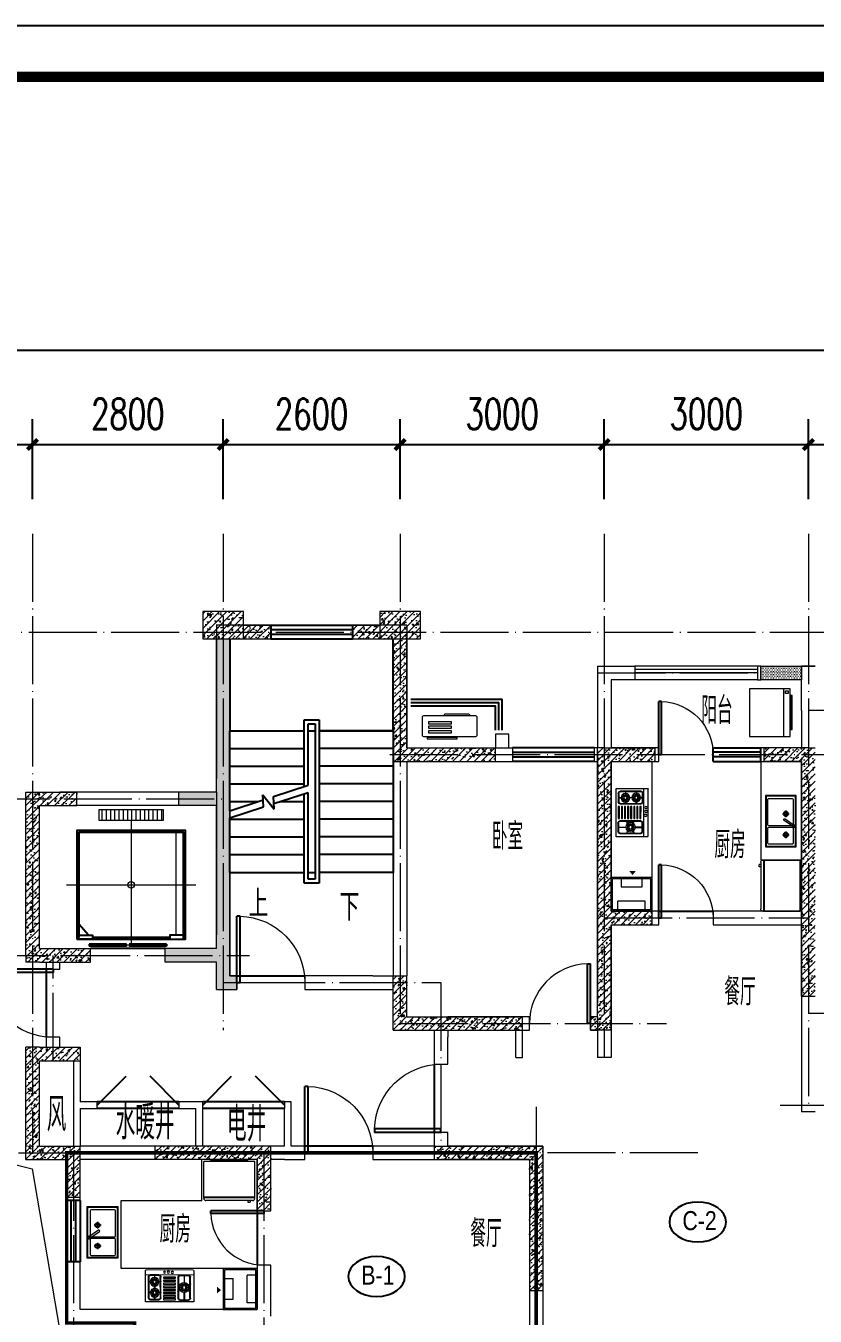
# Model space of a CAD drawing. Extents: x -50454 to 66757, y -11026 to 33524.
# Drawn here: x 39127 to 50727, y 14568 to 33524 of the extents above; entities that cross this region are included whole.
import ezdxf
from ezdxf.enums import TextEntityAlignment as Align

# ---------------------------------------------------------------- set-up
doc = ezdxf.new("R2010")
doc.units = 0
doc.header["$LTSCALE"] = 1000
doc.header["$MEASUREMENT"] = 0
doc.linetypes.add('DOTE', pattern=[2.42, 2, -0.2, 0.02, -0.2])
doc.layers.get('0').update_dxf_attribs({"linetype": 'CONTINUOUS'})
doc.layers.get('Defpoints').update_dxf_attribs({"linetype": 'CONTINUOUS'})
for name, color, linetype, lineweight in [('DOTE', 1, 'DOTE', 0), ('WALL', 2, 'CONTINUOUS', 20), ('剪力墙', 2, 'CONTINUOUS', 15), ('剪力墙填充', 8, 'CONTINUOUS', 15), ('家具', 9, 'CONTINUOUS', 9), ('洁具', 8, 'CONTINUOUS', 9), ('看线', 5, 'CONTINUOUS', 0), ('结构细线', 252, 'CONTINUOUS', 15)]:
    doc.layers.add(name, color=color, linetype=linetype, lineweight=lineweight)
for name, color, linetype in [('fd', 4, 'CONTINUOUS'), ('PUB_DIM', 3, 'CONTINUOUS'), ('PUB_TEXT', 7, 'CONTINUOUS'), ('PUB_TITLE', 4, 'CONTINUOUS'), ('RAIL', 163, 'CONTINUOUS'), ('STAIR', 3, 'CONTINUOUS'), ('T-DESW', 4, 'CONTINUOUS'), ('WINDOW', 4, 'CONTINUOUS'), ('立面', 33, 'CONTINUOUS')]:
    doc.layers.add(name, color=color, linetype=linetype)
doc.styles.add('_TCH_SPACE', font='SIMPLEX', dxfattribs={"bigfont": 'GBCBIG'})
doc.styles.add('Arial', font='ARIAL.TTF')
doc.styles.add('DIM_FONT', font='SIMPLEX', dxfattribs={"width": 0.7, "bigfont": 'GBCBIG'})
doc.dimstyles.new('DIMN150', dxfattribs={"dimscale": 1.5, "dimtxt": 300, "dimasz": 100, "dimexe": 250, "dimexo": 300, "dimgap": 150, "dimtad": 1, "dimdec": 0, "dimzin": 0, "dimdsep": 46, "dimtxsty": 'DIM_FONT', "dimblk": 'ARCHTICK', "dimcen": 0.09, "dimclrt": 7, "dimazin": 2, "dimtfac": 1, "dimtdec": 0, "dimtix": 1, "dimtmove": 2, "dimatfit": 3, "dimfxl": 0, "dimtolj": 1, "dimtzin": 0, "dimarcsym": 0})
pattern_1 = [(45, (-1550, -18500), (-53.03301, 53.03301), []), (50, (-1550, -18500), (215.17805, -18.82564), [22.5, -247.5]), (355, (-1550, -18500), (-41.6254, 225.6576), [18, -198]), (100.4514, (-1532.07, -18501.57), (173.5528, 206.8319), [19.122, -210.3426]), (46.1842, (-1550, -18440), (320.1723, -49.6557), [33.75, -371.25]), (96.6356, (-1523.32, -18444.14), (280.3988, 292.2354), [28.683, -315.514]), (351.1842, (-1550, -18440), (280.3986, 292.2356), [27, -297]), (21, (-1520, -18455), (179.0721, -120.7857), [22.5, -247.5]), (326, (-1520, -18455), (72.9946, 217.545), [18, -198]), (71.4514, (-1505.08, -18465.07), (252.0668, 96.7591), [19.122, -210.3426]), (37.5, (-1550, -18500), (3.64796, 99.86816), [0, -195.6, 0, -201, 0, -198.75]), (7.5, (-1550, -18500), (78.92086, 118.3235), [0, -114.6, 0, -191.1, 0, -75.75]), (327.5, (-1616.9, -18500), (160.14673, -6.76646), [0, -75, 0, -234, 0, -310.5]), (317.5, (-1646.9, -18500), (174.95585, 30.0315), [0, -97.5, 0, -155.4, 0, -220.5])]

# ---------------------------------------------------------------- blocks, each defined once
blk = doc.blocks.new('ddfdf')
at = {"layer": '家具'}
for p, q in [((15801, -30110), (15801, -30822)), ((16260, -30111), (15801, -30110)), ((16270, -30121), (16270, -30812)), ((15801, -30822), (16260, -30822))]:
    blk.add_line(p, q, dxfattribs=at)
at = {"layer": '家具', "color": 251}
for p, q in [((16201, -30822), (16202, -30111)), ((15826, -30314), (15826, -30189)), ((15829, -30248), (15829, -30252)), ((15947, -30248), (15829, -30248)), ((15829, -30252), (15947, -30252)), ((15834, -30314), (15834, -30189)), ((15856, -30159), (16163, -30159)), ((15856, -30167), (16163, -30167)), ((15947, -30252), (15947, -30248)), ((15952, -30159), (15957, -30157)), ((15968, -30208), (15952, -30159)), ((15968, -30295), (15952, -30344)), ((15957, -30157), (15973, -30206)), ((15957, -30346), (15973, -30297)), ((15973, -30206), (15968, -30208)), ((15973, -30297), (15968, -30295)), ((16062, -30157), (16046, -30206)), ((16046, -30206), (16051, -30208)), ((16046, -30297), (16051, -30295)), ((16062, -30346), (16046, -30297)), ((16051, -30208), (16067, -30159)), ((16051, -30295), (16067, -30344)), ((16067, -30159), (16062, -30157)), ((16072, -30252), (16072, -30248)), ((16072, -30248), (16190, -30248)), ((16190, -30253), (16072, -30252)), ((16185, -30189), (16185, -30315)), ((16190, -30248), (16190, -30253)), ((16193, -30189), (16193, -30315)), ((15832, -30556), (15832, -30379)), ((15832, -30379), (15849, -30379)), ((15849, -30379), (15849, -30556)), ((16163, -30337), (15856, -30336)), ((16163, -30345), (15856, -30344)), ((15878, -30556), (15878, -30380)), ((15878, -30380), (15894, -30380)), ((15894, -30380), (15894, -30556)), ((15923, -30556), (15923, -30380)), ((15923, -30380), (15940, -30380)), ((15940, -30380), (15940, -30556)), ((15952, -30344), (15957, -30346)), ((15968, -30556), (15968, -30380)), ((15968, -30380), (15985, -30380)), ((15985, -30380), (15985, -30556)), ((16014, -30556), (16014, -30380)), ((16014, -30380), (16030, -30380)), ((16030, -30380), (16030, -30556)), ((16059, -30556), (16059, -30380)), ((16059, -30380), (16076, -30380)), ((16067, -30344), (16062, -30346)), ((16076, -30380), (16076, -30556)), ((16104, -30556), (16104, -30380)), ((16104, -30380), (16121, -30380)), ((16121, -30380), (16121, -30556)), ((16150, -30556), (16150, -30380)), ((16150, -30380), (16166, -30380)), ((16166, -30380), (16166, -30556)), ((15829, -30682), (15829, -30686)), ((15904, -30682), (15829, -30682)), ((15829, -30686), (15904, -30686)), ((15831, -30750), (15831, -30624)), ((15849, -30556), (15832, -30556)), ((15839, -30750), (15839, -30624)), ((15861, -30594), (16167, -30595)), ((15861, -30602), (16167, -30603)), ((15894, -30556), (15878, -30556)), ((15904, -30686), (15904, -30682)), ((15940, -30556), (15923, -30556)), ((15937, -30595), (15937, -30654)), ((15942, -30595), (15937, -30595)), ((15937, -30654), (15942, -30654)), ((15942, -30654), (15942, -30595)), ((15985, -30556), (15968, -30556)), ((15968, -30684), (15968, -30688)), ((16063, -30684), (15968, -30684)), ((15968, -30688), (16063, -30688)), ((16030, -30556), (16014, -30556)), ((16076, -30556), (16059, -30556)), ((16063, -30688), (16063, -30684)), ((16095, -30595), (16095, -30654)), ((16099, -30595), (16095, -30595)), ((16095, -30654), (16099, -30654)), ((16099, -30654), (16099, -30595)), ((16121, -30556), (16104, -30556)), ((16126, -30690), (16126, -30685)), ((16126, -30685), (16199, -30685)), ((16199, -30690), (16126, -30690)), ((16166, -30556), (16150, -30556)), ((16189, -30625), (16189, -30750)), ((16197, -30625), (16197, -30750)), ((16199, -30685), (16199, -30690)), ((16167, -30772), (15861, -30772)), ((16167, -30780), (15861, -30780)), ((15937, -30780), (15937, -30720)), ((15937, -30720), (15942, -30720)), ((15942, -30780), (15937, -30780)), ((15942, -30720), (15942, -30780)), ((16095, -30780), (16095, -30720)), ((16095, -30720), (16099, -30720)), ((16099, -30780), (16095, -30780)), ((16099, -30720), (16099, -30780))]:
    blk.add_line(p, q, dxfattribs=at)
for centre, radius in [((16013, -30253), 70.1), ((16013, -30253), 47.3), ((16013, -30253), 41.8), ((16013, -30253), 25.3), ((16235, -30426), 16.2), ((16240, -30485), 16.2), ((15936, -30685), 63.7), ((15936, -30685), 43), ((15936, -30685), 38), ((15936, -30685), 23), ((16096, -30687), 63.7), ((16096, -30687), 43), ((16096, -30687), 38), ((16096, -30687), 23), ((16238, -30542), 16.2)]:
    blk.add_circle(centre, radius, dxfattribs=at)
at = {"layer": '家具'}
for centre, start, end in [((16260, -30121), 0, 89.961), ((16260, -30812), 269.961, 0)]:
    blk.add_arc(centre, 10, start, end, dxfattribs=at)
at = {"layer": '家具', "color": 251}
for centre, radius, start, end in [((15856, -30189), 30, 89.961, 179.961), ((15856, -30314), 30, 179.961, 269.961), ((15856, -30189), 22, 89.961, 179.961), ((15856, -30314), 22, 179.961, 269.961), ((16163, -30189), 30, 359.961, 89.961), ((16163, -30189), 22, 359.961, 89.961), ((16163, -30315), 30, 269.961, 359.961), ((16163, -30315), 22, 269.961, 359.961), ((15861, -30624), 30, 89.961, 179.961), ((15861, -30624), 22, 89.961, 179.961), ((16167, -30625), 30, 359.961, 89.961), ((16167, -30625), 22, 359.961, 89.961), ((15861, -30750), 30, 179.961, 269.961), ((15861, -30750), 22, 179.961, 269.961), ((16167, -30750), 30, 269.961, 359.961), ((16167, -30750), 22, 269.961, 359.961)]:
    blk.add_arc(centre, radius, start, end, dxfattribs=at)
blk = doc.blocks.new('A$C0C200289')
at = {"layer": '家具'}
for p, q in [((-150, 72), (-150, 597)), ((600, 597), (-150, 597)), ((500, 623), (-48, 623)), ((-48, 613), (-48, 623)), ((500, 613), (-48, 613)), ((500, 613), (500, 623)), ((600, 72), (600, 597)), ((-144, 72), (-150, 72)), ((-150, 53), (-150, 62)), ((-144, 62), (-150, 62)), ((-144, 62), (-144, 72)), ((568, 22), (-118, 22)), ((499, 22), (499, 0)), ((535, 22), (535, 0)), ((594, 62), (594, 72)), ((594, 72), (600, 72)), ((594, 62), (600, 62)), ((600, 53), (600, 62)), ((499, 0), (535, 0))]:
    blk.add_line(p, q, dxfattribs=at)
at = {"layer": '家具', "color": 251}
for p, q in [((594, 72), (-144, 72)), ((594, 62), (-144, 62))]:
    blk.add_line(p, q, dxfattribs=at)
at = {"layer": '家具'}
for centre, start, end in [((-118, 53), 180, 270), ((568, 53), 270, 0)]:
    blk.add_arc(centre, 31.5, start, end, dxfattribs=at)
blk = doc.blocks.new('A$C1BE601A8')
at = {"layer": '家具'}
for p, q in [((0, 0), (0, 450)), ((0, 450), (757, 450)), ((757, 450), (757, 0)), ((757, 0), (0, 0))]:
    blk.add_line(p, q, dxfattribs=at)
at = {"layer": '家具', "color": 251}
for p, q in [((10, 10), (10, 440)), ((10, 440), (747, 440)), ((41, 393), (41, 50)), ((273, 408), (56, 408)), ((288, 50), (288, 393)), ((315, 427), (293, 411)), ((293, 411), (390, 273)), ((311, 393), (311, 50)), ((412, 288), (315, 427)), ((695, 408), (326, 408)), ((710, 50), (710, 393)), ((747, 440), (747, 10)), ((226, 300), (130, 300)), ((178, 248), (178, 348)), ((534, 300), (438, 300)), ((486, 248), (486, 348)), ((747, 10), (10, 10)), ((56, 35), (273, 35)), ((326, 35), (695, 35))]:
    blk.add_line(p, q, dxfattribs=at)
for centre, radius in [((178, 300), 36.1), ((178, 300), 27.1), ((486, 300), 36.1), ((486, 300), 27.1)]:
    blk.add_circle(centre, radius, dxfattribs=at)
for centre, radius, start, end in [((56, 393), 15, 90, 180), ((273, 393), 15, 0, 90), ((304, 419), 21.7, 342.6068, 267.3353), ((326, 393), 15, 90, 180), ((695, 393), 15, 0, 90), ((401, 281), 13.3, 214.971, 34.971), ((56, 50), 15, 180, 270), ((273, 50), 15, 270, 0), ((326, 50), 15, 180, 270), ((695, 50), 15, 270, 0)]:
    blk.add_arc(centre, radius, start, end, dxfattribs=at)
blk = doc.blocks.new('A$C4EB5717C')
at = {"layer": '家具', "color": 8}
for p, q in [((520, 110), (520, 120)), ((883, 100), (530, 100)), ((893, 120), (893, 110))]:
    blk.add_line(p, q, dxfattribs=at)
at = {"layer": '家具'}
blk.add_lwpolyline([(220, 120), (980, 120, 0.414214), (1000, 140), (1000, 410, 0.414214), (980, 430), (220, 430, 0.414214), (200, 410), (200, 140, 0.414214)], format="xyb", close=True, dxfattribs=at)
at = {"layer": '家具', "color": 8}
for points in [[(269, 459), (709, 459), (709, 444), (269, 444)], [(290, 372), (626, 372), (626, 343), (290, 343)], [(290, 306), (626, 306), (626, 277), (290, 277)], [(290, 240), (626, 240), (626, 211), (290, 211)]]:
    blk.add_lwpolyline(points, close=True, dxfattribs=at)
for centre, start, end in [((530, 110), 180, 270), ((883, 110), 270, 0)]:
    blk.add_arc(centre, 10, start, end, dxfattribs=at)
blk = doc.blocks.new('A$C6CE46E26')
at = {"layer": 'fd'}
blk.add_lwpolyline([(0, 284, 100, 0, 0), (62, 284, 0, 0, 0)], format="xyseb", dxfattribs=at)
at = {"layer": '家具'}
for p, q in [((112, 452), (239, 452)), ((239, 148), (239, 452)), ((445, 98), (445, 502)), ((572, 502), (445, 502)), ((112, 148), (239, 148)), ((572, 98), (445, 98))]:
    blk.add_line(p, q, dxfattribs=at)
for points in [[(592, 0), (592, 600), (92, 600), (92, 0)], [(572, 20), (572, 580), (112, 580), (112, 20)]]:
    blk.add_lwpolyline(points, close=True, dxfattribs=at)
blk = doc.blocks.new('wash')
at = {"layer": '家具'}
blk.add_line((1203882, -500462), (1203882, -501162), dxfattribs=at)
for points in [[(1203382, -500462), (1203382, -501162), (1203982, -501162), (1203982, -500462)], [(1203952, -500532), (1203912, -500532), (1203912, -500492), (1203952, -500492)], [(1204002, -501062), (1204002, -500562), (1203982, -500562), (1203982, -501062)], [(1204002, -501062), (1204012, -501062), (1204012, -500562), (1204002, -500562)]]:
    blk.add_lwpolyline(points, close=True, dxfattribs=at)
blk = doc.blocks.new('_ArchTick')
at = {"color": 0, "linetype": 'ByBlock', "const_width": 0.4}
blk.add_lwpolyline([(-0.5, -0.5), (0.5, 0.5)], dxfattribs=at)
blk = doc.blocks.new('*D28')
at = {"layer": 'Defpoints', "color": 0}
for p in [(54827, 28757), (18727, 26793), (54827, 26793)]:
    blk.add_point(p, dxfattribs=at)
at = {"layer": 'PUB_DIM', "color": 0, "lineweight": -2}
for p, q in [((18727, 27243), (18727, 29132)), ((54827, 27243), (54827, 29132)), ((18727, 28757), (54827, 28757))]:
    blk.add_line(p, q, dxfattribs=at)
at = {"layer": 'PUB_DIM', "color": 0, "lineweight": -2, "xscale": 150, "yscale": 150, "zscale": 150, "rotation": 180}
blk.add_blockref('_ArchTick', (18727, 28757), dxfattribs=at)
at = {"layer": 'PUB_DIM', "color": 0, "lineweight": -2, "xscale": 150, "yscale": 150, "zscale": 150}
blk.add_blockref('_ArchTick', (54827, 28757), dxfattribs=at)
at = {"layer": 'PUB_DIM', "color": 7, "insert": (36777, 29207), "char_height": 450, "attachment_point": 5, "style": 'DIM_FONT'}
blk.add_mtext('\\A1;36100', dxfattribs=at)
blk = doc.blocks.new('*D65')
at = {"layer": 'Defpoints', "color": 0}
for p in [(53827, 27373), (50627, 26118), (53827, 26118)]:
    blk.add_point(p, dxfattribs=at)
at = {"layer": 'PUB_DIM', "color": 0, "lineweight": -2}
for p, q in [((50627, 26568), (50627, 27748)), ((53827, 26568), (53827, 27748)), ((50627, 27373), (53827, 27373))]:
    blk.add_line(p, q, dxfattribs=at)
at = {"layer": 'PUB_DIM', "color": 0, "lineweight": -2, "xscale": 150, "yscale": 150, "zscale": 150, "rotation": 180}
blk.add_blockref('_ArchTick', (50627, 27373), dxfattribs=at)
at = {"layer": 'PUB_DIM', "color": 0, "lineweight": -2, "xscale": 150, "yscale": 150, "zscale": 150}
blk.add_blockref('_ArchTick', (53827, 27373), dxfattribs=at)
at = {"layer": 'PUB_DIM', "color": 7, "insert": (52227, 27823), "char_height": 450, "attachment_point": 5, "style": 'DIM_FONT'}
blk.add_mtext('\\A1;3200', dxfattribs=at)
blk = doc.blocks.new('*D66')
at = {"layer": 'Defpoints', "color": 0}
for p in [(50627, 27373), (47627, 26118), (50627, 26118)]:
    blk.add_point(p, dxfattribs=at)
at = {"layer": 'PUB_DIM', "color": 0, "lineweight": -2}
for p, q in [((47627, 26568), (47627, 27748)), ((50627, 26568), (50627, 27748)), ((47627, 27373), (50627, 27373))]:
    blk.add_line(p, q, dxfattribs=at)
at = {"layer": 'PUB_DIM', "color": 0, "lineweight": -2, "xscale": 150, "yscale": 150, "zscale": 150, "rotation": 180}
blk.add_blockref('_ArchTick', (47627, 27373), dxfattribs=at)
at = {"layer": 'PUB_DIM', "color": 0, "lineweight": -2, "xscale": 150, "yscale": 150, "zscale": 150}
blk.add_blockref('_ArchTick', (50627, 27373), dxfattribs=at)
at = {"layer": 'PUB_DIM', "color": 7, "insert": (49127, 27823), "char_height": 450, "attachment_point": 5, "style": 'DIM_FONT'}
blk.add_mtext('\\A1;3000', dxfattribs=at)
blk = doc.blocks.new('*D67')
at = {"layer": 'Defpoints', "color": 0}
for p in [(47627, 27373), (44627, 26118), (47627, 26118)]:
    blk.add_point(p, dxfattribs=at)
at = {"layer": 'PUB_DIM', "color": 0, "lineweight": -2}
for p, q in [((44627, 26568), (44627, 27748)), ((47627, 26568), (47627, 27748)), ((44627, 27373), (47627, 27373))]:
    blk.add_line(p, q, dxfattribs=at)
at = {"layer": 'PUB_DIM', "color": 0, "lineweight": -2, "xscale": 150, "yscale": 150, "zscale": 150, "rotation": 180}
blk.add_blockref('_ArchTick', (44627, 27373), dxfattribs=at)
at = {"layer": 'PUB_DIM', "color": 0, "lineweight": -2, "xscale": 150, "yscale": 150, "zscale": 150}
blk.add_blockref('_ArchTick', (47627, 27373), dxfattribs=at)
at = {"layer": 'PUB_DIM', "color": 7, "insert": (46127, 27823), "char_height": 450, "attachment_point": 5, "style": 'DIM_FONT'}
blk.add_mtext('\\A1;3000', dxfattribs=at)
blk = doc.blocks.new('*D68')
at = {"layer": 'Defpoints', "color": 0}
for p in [(44627, 27373), (42027, 26118), (44627, 26118)]:
    blk.add_point(p, dxfattribs=at)
at = {"layer": 'PUB_DIM', "color": 0, "lineweight": -2}
for p, q in [((42027, 26568), (42027, 27748)), ((44627, 26568), (44627, 27748)), ((42027, 27373), (44627, 27373))]:
    blk.add_line(p, q, dxfattribs=at)
at = {"layer": 'PUB_DIM', "color": 0, "lineweight": -2, "xscale": 150, "yscale": 150, "zscale": 150, "rotation": 180}
blk.add_blockref('_ArchTick', (42027, 27373), dxfattribs=at)
at = {"layer": 'PUB_DIM', "color": 0, "lineweight": -2, "xscale": 150, "yscale": 150, "zscale": 150}
blk.add_blockref('_ArchTick', (44627, 27373), dxfattribs=at)
at = {"layer": 'PUB_DIM', "color": 7, "insert": (43327, 27823), "char_height": 450, "attachment_point": 5, "style": 'DIM_FONT'}
blk.add_mtext('\\A1;2600', dxfattribs=at)
blk = doc.blocks.new('*D69')
at = {"layer": 'Defpoints', "color": 0}
for p in [(42027, 27373), (39227, 26118), (42027, 26118)]:
    blk.add_point(p, dxfattribs=at)
at = {"layer": 'PUB_DIM', "color": 0, "lineweight": -2}
for p, q in [((39227, 26568), (39227, 27748)), ((42027, 26568), (42027, 27748)), ((39227, 27373), (42027, 27373))]:
    blk.add_line(p, q, dxfattribs=at)
at = {"layer": 'PUB_DIM', "color": 0, "lineweight": -2, "xscale": 150, "yscale": 150, "zscale": 150, "rotation": 180}
blk.add_blockref('_ArchTick', (39227, 27373), dxfattribs=at)
at = {"layer": 'PUB_DIM', "color": 0, "lineweight": -2, "xscale": 150, "yscale": 150, "zscale": 150}
blk.add_blockref('_ArchTick', (42027, 27373), dxfattribs=at)
at = {"layer": 'PUB_DIM', "color": 7, "insert": (40627, 27823), "char_height": 450, "attachment_point": 5, "style": 'DIM_FONT'}
blk.add_mtext('\\A1;2800', dxfattribs=at)
blk = doc.blocks.new('*D70')
at = {"layer": 'Defpoints', "color": 0}
for p in [(39227, 27373), (37227, 26118), (39227, 26118)]:
    blk.add_point(p, dxfattribs=at)
at = {"layer": 'PUB_DIM', "color": 0, "lineweight": -2}
for p, q in [((37227, 26568), (37227, 27748)), ((39227, 26568), (39227, 27748)), ((37227, 27373), (39227, 27373))]:
    blk.add_line(p, q, dxfattribs=at)
at = {"layer": 'PUB_DIM', "color": 0, "lineweight": -2, "xscale": 150, "yscale": 150, "zscale": 150, "rotation": 180}
blk.add_blockref('_ArchTick', (37227, 27373), dxfattribs=at)
at = {"layer": 'PUB_DIM', "color": 0, "lineweight": -2, "xscale": 150, "yscale": 150, "zscale": 150}
blk.add_blockref('_ArchTick', (39227, 27373), dxfattribs=at)
at = {"layer": 'PUB_DIM', "color": 7, "insert": (38227, 27823), "char_height": 450, "attachment_point": 5, "style": 'DIM_FONT'}
blk.add_mtext('\\A1;2000', dxfattribs=at)
blk = doc.blocks.new('$TCHSYS$WIN2D')
for p, q in [((-0.5, 0.5), (0.5, 0.5)), ((-0.5, 0.5), (-0.5, -0.5)), ((0.5, 0.5), (0.5, -0.5)), ((0.5, 0.167), (-0.5, 0.167)), ((0.5, -0.167), (-0.5, -0.167)), ((-0.5, -0.5), (0.5, -0.5))]:
    blk.add_line(p, q)
blk = doc.blocks.new('$DorLib2D$00000001')
for p, q in [((0.45, 0.975), (0.5, 0.975)), ((0.45, 0), (0.45, 0.975)), ((0.5, 0), (0.5, 0.975)), ((0.5, 0), (0.45, 0))]:
    blk.add_line(p, q)
at = {"lineweight": 13}
blk.add_arc((0.475, 0), 0.975, 91.4693, 180, dxfattribs=at)
blk = doc.blocks.new('A$C29B03321')
at = {"layer": '剪力墙填充'}
h = blk.add_hatch(dxfattribs=at)
h.set_pattern_fill('钢筋混凝土', color=256, scale=30, style=0)
h.set_pattern_definition(pattern_1)
h.paths.add_polyline_path([(22900, 1950), (22300, 1950), (22300, 1550), (22800, 1550), (22800, 1550), (22900, 1550)])
h = blk.add_hatch(dxfattribs=at)
h.set_pattern_fill('钢筋混凝土', color=256, scale=30, style=0)
h.set_pattern_definition(pattern_1)
h.paths.add_polyline_path([(25500, 1950), (24900, 1950), (24900, 1550), (25500, 1550)])
h = blk.add_hatch(dxfattribs=at)
h.set_pattern_fill('钢筋混凝土', color=256, scale=30, style=0)
h.set_pattern_definition(pattern_1)
h.paths.add_polyline_path([(23300, 1750), (22900, 1750), (22900, 1550), (23300, 1550)])
h = blk.add_hatch(dxfattribs=at)
h.set_pattern_fill('钢筋混凝土', color=256, scale=30, style=0)
h.set_pattern_definition(pattern_1)
h.paths.add_polyline_path([(24900, 1750), (24500, 1750), (24500, 1550), (24900, 1550)])
h = blk.add_hatch(dxfattribs=at)
h.set_pattern_fill('钢筋混凝土', color=256, scale=30, style=0)
h.set_pattern_definition(pattern_1)
h.paths.add_polyline_path([(22700, 1550), (22500, 1550), (22500, -700), (21950, -700), (21950, -900), (22500, -900), (22500, -3000), (21750, -3000), (21750, -3200), (22500, -3200), (22500, -3600), (22800, -3600), (22800, -3400), (22700, -3400), (22700, -3100), (22700, -800)])
h = blk.add_hatch(dxfattribs=at)
h.set_pattern_fill('钢筋混凝土', color=256, scale=30, style=0)
h.set_pattern_definition(pattern_1)
h.paths.add_polyline_path([(26600, -50), (26500, -50), (25300, -50), (25300, 650), (25300, 1550), (25100, 1550), (25100, 650), (25100, -250), (26500, -250), (26600, -250)])
h = blk.add_hatch(dxfattribs=at)
h.set_pattern_fill('钢筋混凝土', color=256, scale=30, style=0)
h.set_pattern_definition(pattern_1)
h.paths.add_polyline_path([(28900, -2450), (28300, -2450), (28300, -250), (28950, -250), (28950, -50), (28200, -50), (28100, -50), (28100, -250), (28100, -2550), (28100, -4000), (28000, -4000), (28000, -4200), (28300, -4200), (28300, -2650), (28900, -2650)])
h = blk.add_hatch(dxfattribs=at)
h.set_pattern_fill('钢筋混凝土', color=256, scale=30, style=0)
h.set_pattern_definition(pattern_1)
h.paths.add_polyline_path([(31200, -50), (30550, -50), (30550, -250), (31100, -250), (31100, -2550), (31100, -3700), (31300, -3700), (31300, -2550), (31300, -250), (31300, -50)])
h = blk.add_hatch(dxfattribs=at)
h.set_pattern_fill('钢筋混凝土', color=256, scale=30, style=0)
h.set_pattern_definition(pattern_1)
h.paths.add_polyline_path([(19700, -700), (20450, -700), (20450, -900), (19900, -900), (19900, -3000), (20650, -3000), (20650, -3200), (19900, -3200), (19700, -3200), (19700, -3100)])
h = blk.add_hatch(dxfattribs=at)
h.set_pattern_fill('钢筋混凝土', color=256, scale=30, style=0)
h.set_pattern_definition(pattern_1)
h.paths.add_polyline_path([(27000, -4000), (26900, -4000), (25800, -4000), (25300, -4000), (25300, -3400), (25100, -3400), (25100, -4200), (25800, -4200), (26900, -4200), (27000, -4200)])
h = blk.add_hatch(dxfattribs=at)
h.set_pattern_fill('钢筋混凝土', color=256, scale=30, style=0)
h.set_pattern_definition(pattern_1)
h.paths.add_polyline_path([(20400, -5900), (20500, -5900), (20500, -6100), (20500, -6650), (20300, -6650), (20300, -6100), (19700, -6100), (19700, -4550), (19700, -4450), (19900, -4450), (20500, -4450), (20500, -4650), (19900, -4650), (19900, -5900)])
h = blk.add_hatch(dxfattribs=at)
h.set_pattern_fill('钢筋混凝土', color=256, scale=30, style=0)
h.set_pattern_definition(pattern_1)
h.paths.add_polyline_path([(23300, -5900), (21600, -5900), (21600, -6100), (23100, -6100), (23100, -6850), (23300, -6850)])
h = blk.add_hatch(dxfattribs=at)
h.set_pattern_fill('钢筋混凝土', color=256, scale=30, style=0)
h.set_pattern_definition(pattern_1)
h.paths.add_polyline_path([(27100, -6100), (27100, -8025), (27300, -8025), (27300, -5900), (26900, -5900), (25700, -5900), (25700, -6100), (26900, -6100)])
at = {"layer": '剪力墙'}
for p, q in [((22300, 1950), (22300, 1550)), ((22900, 1950), (22300, 1950)), ((22900, 1550), (22900, 1950)), ((24900, 1950), (24900, 1550)), ((25500, 1950), (24900, 1950)), ((25500, 1550), (25500, 1950)), ((22900, 1750), (23300, 1750)), ((23300, 1550), (23300, 1750)), ((24500, 1550), (24500, 1750)), ((24500, 1750), (24900, 1750)), ((22300, 1550), (22900, 1550)), ((22500, -700), (22500, 1550)), ((22700, -800), (22700, 1550)), ((22800, 1550), (23300, 1550)), ((24500, 1550), (25000, 1550)), ((24900, 1550), (25500, 1550)), ((25100, 650), (25100, 1550)), ((25300, 650), (25300, 1550)), ((25100, -250), (25100, 650)), ((25300, -50), (25300, 650)), ((25300, -50), (26500, -50)), ((26500, -50), (26600, -50)), ((26600, -250), (26600, -50)), ((28100, -250), (28100, -50)), ((28200, -50), (28100, -50)), ((28200, -50), (28950, -50)), ((28950, -250), (28950, -50)), ((30550, -250), (30550, -50)), ((31200, -50), (30550, -50)), ((31200, -50), (31300, -50)), ((25100, -250), (26500, -250)), ((26500, -250), (26600, -250)), ((28100, -2550), (28100, -250)), ((28300, -2450), (28300, -250)), ((28300, -250), (28950, -250)), ((31100, -250), (30550, -250)), ((31100, -2550), (31100, -250)), ((19700, -3100), (19700, -700)), ((19700, -700), (20450, -700)), ((20450, -900), (20450, -700)), ((21950, -900), (21950, -700)), ((22500, -700), (21950, -700)), ((19900, -3000), (19900, -900)), ((19900, -900), (20450, -900)), ((22500, -900), (21950, -900)), ((22500, -3000), (22500, -900)), ((22700, -3100), (22700, -800)), ((28300, -2450), (28900, -2450)), ((28900, -2450), (28900, -2650)), ((28100, -4000), (28100, -2550)), ((28300, -4200), (28300, -2650)), ((28300, -2650), (28900, -2650)), ((31100, -3700), (31100, -2550)), ((19900, -3000), (20650, -3000)), ((20650, -3200), (20650, -3000)), ((21750, -3200), (21750, -3000)), ((22500, -3000), (21750, -3000)), ((19700, -3100), (19700, -3200)), ((19900, -3200), (19700, -3200)), ((19900, -3200), (20650, -3200)), ((22500, -3200), (21750, -3200)), ((22500, -3600), (22500, -3200)), ((22700, -3400), (22700, -3100)), ((22700, -3400), (22800, -3400)), ((22800, -3400), (22800, -3600)), ((25100, -3400), (25300, -3400)), ((25100, -4200), (25100, -3400)), ((25300, -4000), (25300, -3400)), ((22500, -3600), (22800, -3600)), ((31100, -3700), (31300, -3700)), ((25300, -4000), (25800, -4000)), ((25800, -4000), (26900, -4000)), ((26900, -4000), (27000, -4000)), ((27000, -4200), (27000, -4000)), ((28000, -4200), (28000, -4000)), ((28100, -4000), (28000, -4000)), ((25100, -4200), (25800, -4200)), ((25800, -4200), (26900, -4200)), ((26900, -4200), (27000, -4200)), ((28300, -4200), (28000, -4200)), ((19900, -4450), (19700, -4450)), ((19700, -4550), (19700, -4450)), ((19900, -4450), (20500, -4450)), ((20500, -4450), (20500, -4650)), ((19700, -6100), (19700, -4550)), ((19900, -4650), (20500, -4650)), ((19900, -5900), (19900, -4650)), ((19900, -5900), (20400, -5900)), ((20400, -5900), (20500, -5900)), ((20500, -6100), (20500, -5900)), ((21600, -6100), (21600, -5900)), ((23300, -5900), (21600, -5900)), ((23300, -6850), (23300, -5900)), ((25700, -5900), (25700, -6100)), ((25700, -5900), (26900, -5900)), ((26900, -5900), (27300, -5900)), ((27300, -5900), (27300, -8025)), ((19700, -6100), (20300, -6100)), ((20300, -6650), (20300, -6100)), ((20500, -6650), (20500, -6100)), ((23100, -6100), (21600, -6100)), ((23100, -6850), (23100, -6100)), ((25700, -6100), (26900, -6100)), ((26900, -6100), (27100, -6100)), ((27100, -6100), (27100, -8025)), ((20300, -6650), (20500, -6650)), ((23100, -6850), (23300, -6850)), ((27300, -8025), (27100, -8025))]:
    blk.add_line(p, q, dxfattribs=at)
blk = doc.blocks.new('$TCHSYS$LDOR22D')
for p, q in [((-0.517, 0.833), (-0.017, 0.833)), ((-0.517, 0.833), (-0.517, 0.667)), ((-0.017, 0.833), (-0.017, 0.667)), ((0.017, 0.833), (0.017, 0.667)), ((0.017, 0.833), (0.517, 0.833)), ((0.517, 0.833), (0.517, 0.667)), ((-0.517, 0.667), (-0.017, 0.667)), ((0.017, 0.667), (0.517, 0.667)), ((-0.5, 0.5), (0.5, 0.5))]:
    blk.add_line(p, q)
blk = doc.blocks.new('ev')
at = {"layer": '结构细线'}
h = blk.add_hatch(dxfattribs=at)
h.set_pattern_fill('ANSI31', color=256, scale=500, angle=45, style=0)
h.set_pattern_definition([(90, (0, 200), (-62.5, 1e-14), [])])
h.paths.add_polyline_path([(1227964, -497719), (1228914, -497719), (1228914, -497569), (1227964, -497569)])
at = {"layer": 'RAIL'}
blk.add_line((1227814, -499409), (1227669, -499249), dxfattribs=at)
for points in [[(1227639, -499469), (1229239, -499469), (1229239, -497869), (1227639, -497869)], [(1227871, -499469), (1227669, -499469), (1227669, -499409), (1227871, -499409)], [(1229008, -499469), (1229209, -499469), (1229209, -499409), (1229008, -499409)]]:
    blk.add_lwpolyline(points, close=True, dxfattribs=at)
for points in [[(1229209, -499439), (1229209, -499439), (1229209, -497899), (1227669, -497899), (1227669, -499439), (1227669, -499439)], [(1227871, -499439), (1229008, -499439)]]:
    blk.add_lwpolyline(points, dxfattribs=at)
at = {"layer": '看线'}
blk.add_line((1229099, -499409), (1229099, -497899), dxfattribs=at)
at = {"layer": '结构细线'}
for p, q in [((1228439, -497719), (1228439, -499552)), ((1227489, -498669), (1229389, -498669))]:
    blk.add_line(p, q, dxfattribs=at)
blk.add_lwpolyline([(1227964, -497719), (1228914, -497719), (1228914, -497569), (1227964, -497569)], close=True, dxfattribs=at)
blk.add_circle((1228439, -498669), 50, dxfattribs=at)

msp = doc.modelspace()

# ---------------------------------------------------------------- hatches: boundary and pattern name
at = {"layer": '剪力墙填充'}
h = msp.add_hatch(dxfattribs=at)
h.set_pattern_fill('DOTS', color=256, scale=15, style=0)
h.set_pattern_definition([(0, (-66102.633, 8538.864), (11.90625, 23.8125), [0, -23.8125])])
h.paths.add_polyline_path([(50727.4, 24118), (49927.4, 24118), (49927.4, 23913.9), (50527.4, 23913.9), (50527.4, 24113.9), (50727.4, 24113.9), (50727.4, 24118)])

# ---------------------------------------------------------------- linework, layer by layer
at = {"layer": 'DOTE', "ltscale": 0.5}
for p, q in [((39227.4, 26061.9), (39227.4, 16968)), ((42027.4, 26061.9), (42027.4, 18768)), ((44627.4, 26061.9), (44627.4, 18868)), ((47627.4, 26061.9), (47627.4, 18368)), ((50627.4, 26061.9), (50627.4, 17668)), ((16180.6, 24618), (56680.6, 24618)), ((47527.4, 24018), (49927.4, 24018)), ((52427.4, 23468), (50627.4, 23468)), ((44478, 22818), (56946.2, 22818)), ((32427.4, 22168), (42027.4, 22168)), ((47627.4, 20418), (50627.4, 20418)), ((32403.1, 19868), (42413.6, 19868)), ((39527.4, 18318), (39527.4, 19868)), ((42027.4, 19468), (42827.4, 19468)), ((42527.4, 19468), (45227.4, 19468)), ((45227.4, 19468), (45227.4, 16968)), ((50640.5, 19018), (51877.5, 19018)), ((44627.4, 18868), (48543.1, 18868)), ((46627.4, 17644.1), (46627.4, 3947.3)), ((50212.4, 17668), (56946.2, 17668)), ((25711.9, 16968), (39927.4, 16968)), ((49002.7, 16968), (39827.4, 16968)), ((39827.4, 16968), (39827.4, 13668)), ((42627.4, 16968), (42627.4, 10768))]:
    msp.add_line(p, q, dxfattribs=at)
at = {"layer": 'PUB_TEXT'}
for points in [[(43992.4, 21003, 0, 0, 0), (43992.4, 24218, 0, 0, 0), (42662.4, 24218, 0, 0, 0), (42662.4, 22938, 120, 0, 0), (42662.4, 22488, 0, 0, 0)], [(42662.4, 21003, 0, 0, 0), (42662.4, 21471.7, 120, 0, 0), (42662.4, 21921.7, 0, 0, 0)]]:
    msp.add_lwpolyline(points, format="xyseb", dxfattribs=at)
at = {"layer": 'PUB_TITLE'}
msp.add_lwpolyline([(3756.9, -11025.8), (66756.9, -11025.8), (66756.9, 33524.2), (3756.9, 33524.2)], close=True, dxfattribs=at)
at = {"layer": 'PUB_TITLE', "const_width": 150}
msp.add_lwpolyline([(7506.9, -10275.8), (66006.9, -10275.8), (66006.9, 32774.2), (7506.9, 32774.2)], close=True, dxfattribs=at)
at = {"layer": 'RAIL'}
for points in [[(46127.4, 23178), (46127.4, 23628), (44787.4, 23628)], [(46077.4, 23178), (46077.4, 23578), (44787.4, 23578)], [(46027.4, 23178), (46027.4, 23528), (44787.4, 23528)]]:
    msp.add_lwpolyline(points, dxfattribs=at)
at = {"layer": 'STAIR'}
for p, q in [((42127.4, 24518), (42127.4, 23168)), ((44527.4, 23168), (44527.4, 24518)), ((43217.4, 22348.2), (43217.4, 23328)), ((43217.4, 23328), (43437.4, 23328)), ((43437.4, 23328), (43437.4, 20928)), ((42127.4, 21993.4), (42127.4, 23168)), ((42127.4, 23168), (43217.4, 23168)), ((42127.4, 23168), (43217.4, 23168)), ((43277.4, 22367.8), (43277.4, 23268)), ((43277.4, 23268), (43377.4, 23268)), ((43277.4, 22367.8), (43277.4, 23168)), ((43277.4, 23168), (43377.4, 23168)), ((43377.4, 23268), (43377.4, 20988)), ((43377.4, 23168), (43377.4, 21088)), ((44527.4, 23168), (43437.4, 23168)), ((43437.4, 23168), (44527.4, 23168)), ((44527.4, 23168), (44527.4, 21088)), ((42127.4, 22908), (43217.4, 22908)), ((44527.4, 22908), (43437.4, 22908)), ((42127.4, 22648), (43217.4, 22648)), ((44527.4, 22648), (43437.4, 22648)), ((42127.4, 22388), (43217.4, 22388)), ((44527.4, 22388), (43437.4, 22388)), ((42619.7, 22048.5), (42610.3, 22226.7)), ((42610.3, 22226.7), (42776, 22014.8)), ((42766.1, 22201.3), (43277.4, 22367.8)), ((42776, 22014.8), (42766.1, 22201.3)), ((42771.6, 22097.9), (43277.4, 22262.6)), ((43217.4, 20928), (43217.4, 22243.1)), ((43277.4, 21088), (43277.4, 22262.6)), ((43277.4, 20988), (43277.4, 22262.6)), ((42127.4, 21993.4), (42614.3, 22151.9)), ((42127.4, 22128), (42541, 22128)), ((42127.4, 21888.2), (42619.7, 22048.5)), ((42864, 22128), (43217.4, 22128)), ((44527.4, 22128), (43437.4, 22128)), ((42127.4, 21088), (42127.4, 21888.2)), ((42127.4, 21868), (43217.4, 21868)), ((44527.4, 21868), (43437.4, 21868)), ((42127.4, 21608), (43217.4, 21608)), ((44527.4, 21608), (43437.4, 21608)), ((42127.4, 21348), (43217.4, 21348)), ((44527.4, 21348), (43437.4, 21348)), ((42127.4, 21088), (43217.4, 21088)), ((43277.4, 21088), (43377.4, 21088)), ((44527.4, 21088), (43437.4, 21088)), ((43437.4, 20928), (43217.4, 20928)), ((43377.4, 20988), (43277.4, 20988))]:
    msp.add_line(p, q, dxfattribs=at)
at = {"layer": 'T-DESW', "extrusion": (0, 0, -1)}
for centre in [(49001.2, 15951.5), (44283, 15151.4)]:
    msp.add_ellipse(centre, major_axis=(416.4, 0), ratio=0.7047195, dxfattribs=at)
at = {"layer": 'WALL'}
for p, q in [((41927.4, 24718), (41927.4, 22468)), ((42727.4, 24718), (41927.4, 24718)), ((42727.4, 24518), (42727.4, 24718)), ((44727.4, 24718), (43927.4, 24718)), ((43927.4, 24718), (43927.4, 24518)), ((44727.4, 24718), (44727.4, 22918)), ((42127.4, 24518), (42127.4, 22368)), ((42127.4, 24518), (42727.4, 24518)), ((43927.4, 24518), (44527.4, 24518)), ((44527.4, 24518), (44527.4, 22818)), ((47527.4, 24118), (47527.4, 22918)), ((47527.4, 24118), (47527.4, 24118)), ((50527.4, 23468), (50527.4, 24118)), ((50527.4, 24118), (50727.4, 24118)), ((47727.4, 23918), (47727.4, 23468)), ((47727.4, 23468), (47727.4, 22918)), ((50527.4, 23468), (50527.4, 22918)), ((44527.4, 22818), (44527.4, 19568)), ((44727.4, 22918), (45827.4, 22918)), ((44727.4, 22918), (46277.4, 22918)), ((46277.4, 22918), (46277.4, 22718)), ((47527.4, 22918), (47477.4, 22918)), ((47477.4, 22918), (47477.4, 22718)), ((47527.4, 22818), (47527.4, 20418)), ((48427.4, 22918), (47727.4, 22918)), ((48427.4, 22718), (48427.4, 22918)), ((50527.4, 22918), (49927.4, 22918)), ((49927.4, 22918), (49927.4, 22718)), ((44727.4, 22718), (46277.4, 22718)), ((44727.4, 22718), (44727.4, 19568)), ((47477.4, 22718), (47527.4, 22718)), ((47727.4, 22718), (47727.4, 20518)), ((47727.4, 22718), (48427.4, 22718)), ((49927.4, 22718), (50527.4, 22718)), ((50527.4, 22718), (50527.4, 20518)), ((41927.4, 22268), (39627.4, 22268)), ((41927.4, 22268), (41927.4, 20168)), ((42127.4, 22368), (42127.4, 20068)), ((41927.4, 22068), (39827.4, 22068)), ((48427.4, 20518), (47727.4, 20518)), ((48427.4, 20318), (48427.4, 20518)), ((50527.4, 20518), (49227.4, 20518)), ((49227.4, 20518), (49227.4, 20318)), ((47527.4, 20418), (47527.4, 19168)), ((47727.4, 20318), (47727.4, 19068)), ((47727.4, 20318), (48427.4, 20318)), ((49227.4, 20318), (50527.4, 20318)), ((50527.4, 20318), (50527.4, 19068)), ((42127.4, 20068), (42127.4, 19568)), ((39427.4, 19768), (39427.4, 19668)), ((39627.4, 19668), (39627.4, 19768)), ((39427.4, 19668), (39627.4, 19668)), ((42227.4, 19568), (42127.4, 19568)), ((42227.4, 19368), (42227.4, 19568)), ((44227.4, 19568), (43227.4, 19568)), ((43227.4, 19568), (43227.4, 19368)), ((44227.4, 19568), (44527.4, 19568)), ((41927.4, 19368), (42227.4, 19368)), ((43227.4, 19368), (44527.4, 19368)), ((46327.4, 18968), (45327.4, 18968)), ((46527.4, 18968), (46327.4, 18968)), ((46527.4, 18768), (46527.4, 18968)), ((47527.4, 18968), (47427.4, 18968)), ((47427.4, 18968), (47427.4, 18768)), ((47527.4, 18968), (47527.4, 18368)), ((47727.4, 19068), (47727.4, 18368)), ((50527.4, 19068), (50527.4, 17568)), ((45127.4, 18768), (45127.4, 18268)), ((45327.4, 18768), (45327.4, 18668)), ((46327.4, 18368), (46327.4, 18768)), ((46427.4, 18768), (46527.4, 18768)), ((46427.4, 18368), (46427.4, 18768)), ((47427.4, 18768), (47527.4, 18768)), ((39627.4, 18668), (39427.4, 18668)), ((39427.4, 18668), (39427.4, 18518)), ((39627.4, 18518), (39627.4, 18668)), ((45327.4, 18268), (45327.4, 18668)), ((39927.4, 18518), (39927.4, 17718)), ((39827.4, 18318), (39827.4, 17718)), ((45127.4, 18268), (45327.4, 18268)), ((46327.4, 18368), (46427.4, 18368)), ((47727.4, 18368), (47527.4, 18368)), ((39827.4, 17718), (39827.4, 17068)), ((40177.4, 17718), (39927.4, 17718)), ((40177.4, 17618), (40177.4, 17718)), ((41627.4, 17718), (41377.4, 17718)), ((41377.4, 17718), (41377.4, 17618)), ((41727.4, 17718), (41627.4, 17718)), ((41727.4, 17618), (41727.4, 17718)), ((43027.4, 17718), (42927.4, 17718)), ((42927.4, 17718), (42927.4, 17618)), ((43027.4, 17068), (43027.4, 17718)), ((43027.4, 17068), (43027.4, 17718)), ((39927.4, 17618), (40177.4, 17618)), ((39927.4, 17618), (39927.4, 17068)), ((41377.4, 17618), (41627.4, 17618)), ((41627.4, 17068), (41627.4, 17618)), ((41727.4, 17068), (41727.4, 17618)), ((42927.4, 17068), (42927.4, 17618)), ((50727.4, 17568), (50527.4, 17568)), ((45327.4, 17268), (45127.4, 17268)), ((45127.4, 17268), (45127.4, 17068)), ((45327.4, 17068), (45327.4, 17268)), ((41627.4, 17068), (39927.4, 17068)), ((42627.4, 17068), (41727.4, 17068)), ((42927.4, 17068), (42627.4, 17068)), ((43227.4, 17068), (43027.4, 17068)), ((43227.4, 16868), (43227.4, 17068)), ((45127.4, 17068), (44227.4, 17068)), ((44227.4, 17068), (44227.4, 16868)), ((46727.4, 17068), (45327.4, 17068)), ((46727.4, 17068), (46727.4, 11868)), ((39727.4, 16868), (39727.4, 16268)), ((39927.4, 16268), (39927.4, 16868)), ((41627.4, 16868), (39927.4, 16868)), ((42527.4, 16868), (41627.4, 16868)), ((42527.4, 16868), (42527.4, 16118)), ((42727.4, 16118), (42727.4, 16868)), ((42927.4, 16868), (42727.4, 16868)), ((42927.4, 16868), (43227.4, 16868)), ((44227.4, 16868), (45227.4, 16868)), ((46527.4, 16868), (45227.4, 16868)), ((46527.4, 16868), (46527.4, 11818)), ((39727.4, 16268), (39927.4, 16268)), ((42527.4, 16118), (42727.4, 16118)), ((39927.4, 15368), (39727.4, 15368)), ((39727.4, 15368), (39727.4, 14468)), ((39927.4, 14668), (39927.4, 15368)), ((42727.4, 15318), (42527.4, 15318)), ((42527.4, 15318), (42527.4, 14668)), ((42727.4, 14568), (42727.4, 15318)), ((40827.4, 14668), (39927.4, 14668)), ((42527.4, 14668), (40827.4, 14668))]:
    msp.add_line(p, q, dxfattribs=at)
for points in [[(47527.4, 24118), (48077.4, 24118), (48077.4, 23918), (47727.4, 23918)], [(49927.4, 24118), (49877.4, 24118), (49877.4, 23918), (49927.4, 23918)], [(46227.4, 22918), (46227.4, 23118), (46027.4, 23118), (46027.4, 22918)]]:
    msp.add_lwpolyline(points, dxfattribs=at)
msp.add_lwpolyline([(49927.4, 23918), (49927.4, 24118), (50727.4, 24118), (50727.4, 24118), (50527.4, 24118), (50527.4, 23918)], close=True, dxfattribs=at)
at = {"layer": 'WINDOW'}
for p, q in [((47477.4, 22918), (46277.4, 22918)), ((46277.4, 22851.4), (47477.4, 22851.4)), ((46277.4, 22784.7), (47477.4, 22784.7)), ((47477.4, 22718), (46277.4, 22718)), ((48427.4, 20518), (49227.4, 20518)), ((39427.4, 19668), (39427.4, 18668)), ((42227.4, 19568), (43227.4, 19568)), ((45127.4, 18268), (45127.4, 17268)), ((41377.4, 17718), (40177.4, 17718)), ((42927.4, 17718), (41727.4, 17718)), ((41377.4, 17618), (40177.4, 17618)), ((42927.4, 17618), (41727.4, 17618)), ((44227.4, 17068), (43227.4, 17068)), ((42527.4, 16118), (42527.4, 15318))]:
    msp.add_line(p, q, dxfattribs=at)
at = {"layer": 'WINDOW', "extrusion": (0, 0, -1)}
for p, q in [((40177.4, 17668), (40601.7, 18092.3)), ((41377.4, 17668), (40953.2, 18092.3)), ((41727.4, 17668), (42151.7, 18092.3)), ((42927.4, 17668), (42503.2, 18092.3))]:
    msp.add_line(p, q, dxfattribs=at)
at = {"layer": '剪力墙填充', "const_width": 50}
msp.add_lwpolyline([(46627.4, 16968), (39727.4, 16968), (39727.4, 14468), (40727.4, 14468), (40727.4, 13768), (37227.4, 13768), (37227.4, 5318), (37327.4, 6218), (37827.4, 5318), (37827.4, 4668), (40727.4, 6218), (40727.4, 5418), (40727.4, 5318), (44227.4, 5318), (44227.4, 8368), (46727.4, 9268), (46727.4, 10068), (46627.4, 10068)], close=True, dxfattribs=at)
at = {"layer": '洁具'}
for p, q in [((48327.4, 22718), (48327.4, 21018)), ((49927.4, 22718), (49927.4, 21268)), ((50527.4, 21268), (49927.4, 21268)), ((41712.7, 16268), (41712.7, 16868)), ((40527.4, 15268), (40527.4, 16268)), ((40527.4, 16268), (41712.7, 16268)), ((42527.4, 15268), (40527.4, 15268))]:
    msp.add_line(p, q, dxfattribs=at)
at = {"layer": '看线'}
for p, q in [((49877.4, 24118), (48077.4, 24118)), ((49877.4, 23918), (48077.4, 23918)), ((35377.4, 17718), (39219.5, 16730.7)), ((39219.5, 16730.7), (39727.4, 13768))]:
    msp.add_line(p, q, dxfattribs=at)
for points in [[(49877.4, 24068), (48077.4, 24068)], [(49877.4, 24018), (48077.4, 24018)]]:
    msp.add_lwpolyline(points, dxfattribs=at)

# ---------------------------------------------------------------- block references
at = {"layer": 'RAIL'}
msp.add_blockref('ev', (-1187762.9, 519574.1), dxfattribs=at)
at = {"layer": 'WINDOW'}
for name, p, xscale, yscale, zscale, rotation in [('$TCHSYS$WIN2D', (43327.4, 24618), -1200, -200, -1200, 180.0000000000028), ('$DorLib2D$00000001', (42727.4, 19468), -1000, 1000, -1000, 359.9999999999966), ('$TCHSYS$LDOR22D', (40627.4, 19868), 1100, -200, 1100, 179.999999999906), ('$DorLib2D$00000001', (46977.4, 18868), -900, -900, -900, 180.0000000012821), ('$DorLib2D$00000001', (39527.4, 19168), -1000, -1000, -1000, 270.000000000005), ('$DorLib2D$00000001', (45227.4, 17768), 1000, -1000, 1000, 270), ('$DorLib2D$00000001', (43727.4, 16968), 1000, -1000, 1000, 179.999999999915), ('$TCHSYS$WIN2D', (39827.4, 15818), 900, 200, 900, 270), ('$DorLib2D$00000001', (42627.4, 15718), -800, -800, -800, 270.0000000000084)]:
    msp.add_blockref(name, p, dxfattribs=dict(at, xscale=xscale, yscale=yscale, zscale=zscale, rotation=rotation))
for name, p, xscale, yscale, zscale in [('$DorLib2D$00000001', (48827.4, 22818), -800, 800, -800), ('$TCHSYS$WIN2D', (49577.4, 22818), 700.0000000650762, -200, 700.0000000650907), ('$DorLib2D$00000001', (48827.4, 20418), -800, 800, -800)]:
    msp.add_blockref(name, p, dxfattribs=dict(at, xscale=xscale, yscale=yscale, zscale=zscale))
at = {"layer": '洁具'}
for name, p in [('wash', (-1153621.6, 524246.7)), ('A$C0C200289', (41891.4, 16245.3)), ('A$C6CE46E26', (41935.1, 14668))]:
    msp.add_blockref(name, p, dxfattribs=at)
at = {"layer": '洁具', "xscale": -1}
for name, p, rotation in [('A$C4EB5717C', (44756.3, 23510.9), 180), ('ddfdf', (31980.9, -8490.4), 179.9610390905275), ('A$C1BE601A8', (49996.9, 21461.8), 269.9999999466392), ('A$C0C200289', (49904.7, 20668), 269.9999999466392), ('A$C6CE46E26', (48327.4, 21110.4), 90), ('ddfdf', (71696.2, -1044.1), 269.9610390371668)]:
    msp.add_blockref(name, p, dxfattribs=dict(at, rotation=rotation))
at = {"layer": '洁具', "rotation": 90}
msp.add_blockref('A$C1BE601A8', (40481.4, 15420.5), dxfattribs=at)
at = {"layer": '立面'}
msp.add_blockref('A$C29B03321', (19427.4, 22968), dxfattribs=at)

# ---------------------------------------------------------------- texts
at = {"layer": 'PUB_TEXT', "style": '_TCH_SPACE', "width": 0.8}
for s, height, p in [('阳台', 400, (49284.7, 23266.7)), ('卧室', 400, (46205.2, 21418)), ('厨房', 400, (49476.4, 21293.7)), ('餐厅', 400, (49622, 19132.8)), ('风', 500, (39579.7, 17281.3)), ('水暖井', 500, (40880.5, 17165.6)), ('电井', 500, (42372.1, 17136.9)), ('厨房', 400, (41323.2, 15647.1)), ('餐厅', 400, (45889.8, 15581.7))]:
    msp.add_text(s, height=height, dxfattribs=at).set_placement(p, align=Align.CENTER)
at = {"layer": 'PUB_TEXT', "style": '_TCH_SPACE'}
for s, p in [('上', (42403.3, 20428)), ('下', (43739.9, 20378))]:
    msp.add_text(s, height=398.7, dxfattribs=at).set_placement(p)
at = {"layer": 'T-DESW', "style": 'Arial', "width": 0.8}
for s, p in [('C-2', (48776.3, 15747.9)), ('B-1', (44058.1, 14947.9))]:
    msp.add_text(s, height=280, dxfattribs=at).set_placement(p, align=Align.BOTTOM_LEFT)

# ---------------------------------------------------------------- dimensions: what is measured, and where the dimension line sits
at = {"layer": 'PUB_DIM'}
for p1, p2, distance, picture, middle in [((18727.4, 26793.1), (54827.4, 26793.1), 1963.4, '*D28', (36777.4, 29206.5)), ((37227.4, 26117.7), (39227.4, 26117.7), 1255.6, '*D70', (38227.4, 27823.3)), ((39227.4, 26117.7), (42027.4, 26117.7), 1255.6, '*D69', (40627.4, 27823.3)), ((42027.4, 26117.7), (44627.4, 26117.7), 1255.6, '*D68', (43327.4, 27823.3)), ((44627.4, 26117.7), (47627.4, 26117.7), 1255.6, '*D67', (46127.4, 27823.3)), ((47627.4, 26117.7), (50627.4, 26117.7), 1255.6, '*D66', (49127.4, 27823.3)), ((50627.4, 26117.7), (53827.4, 26117.7), 1255.6, '*D65', (52227.4, 27823.3))]:
    dim = msp.add_aligned_dim(p1=p1, p2=p2, distance=distance, dimstyle='DIMN150', dxfattribs=at)
    dim.commit()
    dim.dimension.update_dxf_attribs({"geometry": picture, "text_midpoint": middle})

doc.saveas('drawing.dxf')
